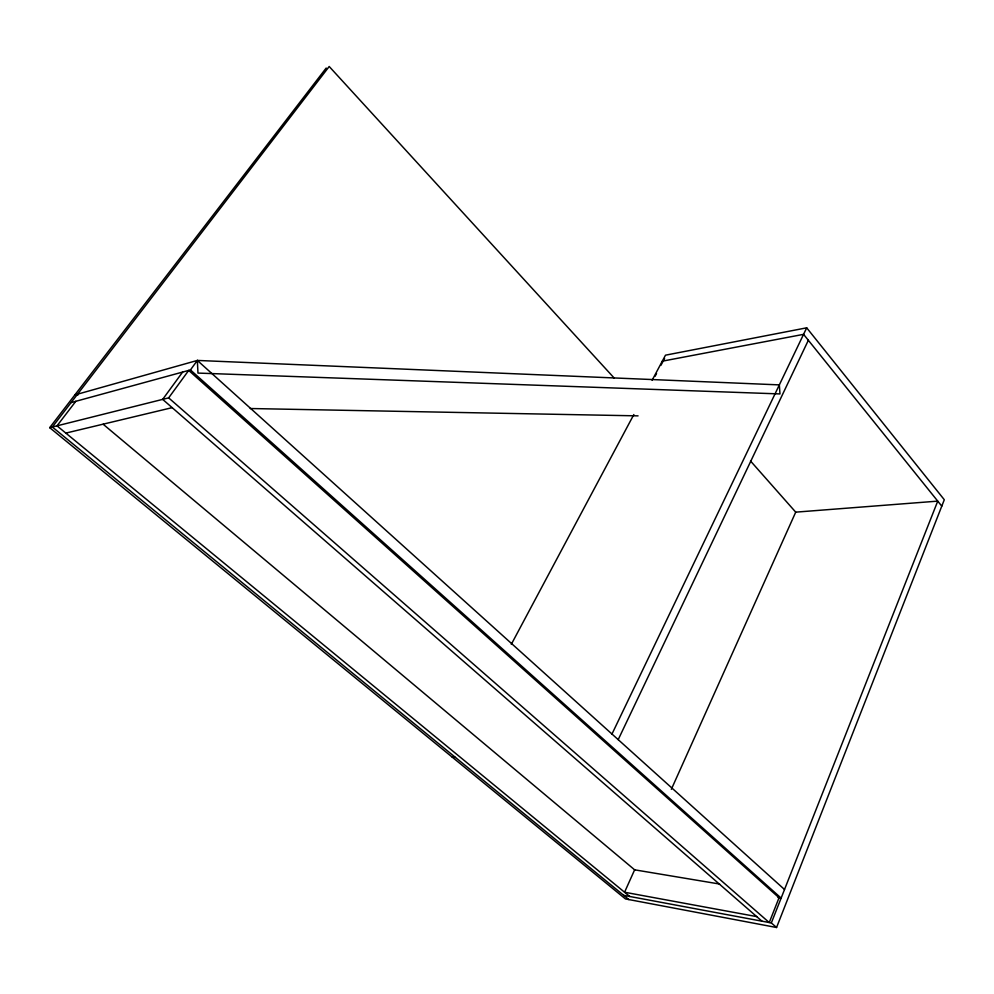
<?xml version="1.0" encoding="UTF-8"?>
<svg xmlns="http://www.w3.org/2000/svg" width="994" height="994" viewBox="0 0 994 994"><rect width="100%" height="100%" fill="white"/><g stroke="black" fill="none" stroke-linecap="round" stroke-linejoin="round"><path stroke-width="1.49" d="M326.194 68.039L49.7 427.668L625.45 898.924L776.562 927.501L944.3 499.733L806.693 327.821L665.495 355.181L652.089 380.329M776.562 927.501L771.332 922.929L937.74 501.125L795.722 512.146L671.335 789.311M618.206 739.635L808.346 340.283M611.981 734.032L806.693 327.821M655.071 376.291L656.537 373.545M660.911 365.332L664.564 358.486M511.289 644.373L633.849 414.535M71.083 402.595L190.438 369.93L197.346 360.437L779.346 384.889L779.979 393.935L197.968 373.085L197.346 360.437L74.873 394.929L77.979 395.003M182.647 372.054L162.668 399.377L761.976 921.189M168.657 397.873L188.698 370.402L779.048 897.731L769.244 922.544L168.657 397.873L49.7 427.668M75.805 401.303L57.006 425.842L629.749 896.489M65.828 433.098L172.173 407.652M662.302 361.182L803.574 334.344L941.778 506.145M250.252 408.522L638.061 415.865M452.146 757.08L455.426 757.403M719.581 884.026L634.632 869.825L624.567 892.227L756.707 916.605M778.091 897.57L781.122 898.091L190.438 369.93M623.735 895.358L771.332 922.929M628.867 899.57L52.334 427.01L329.2 66.499L614.106 377.956M103.165 424.252L634.98 870.11M197.346 360.437L784.514 889.493M750.532 461.017L795.672 512.096"/></g></svg>
